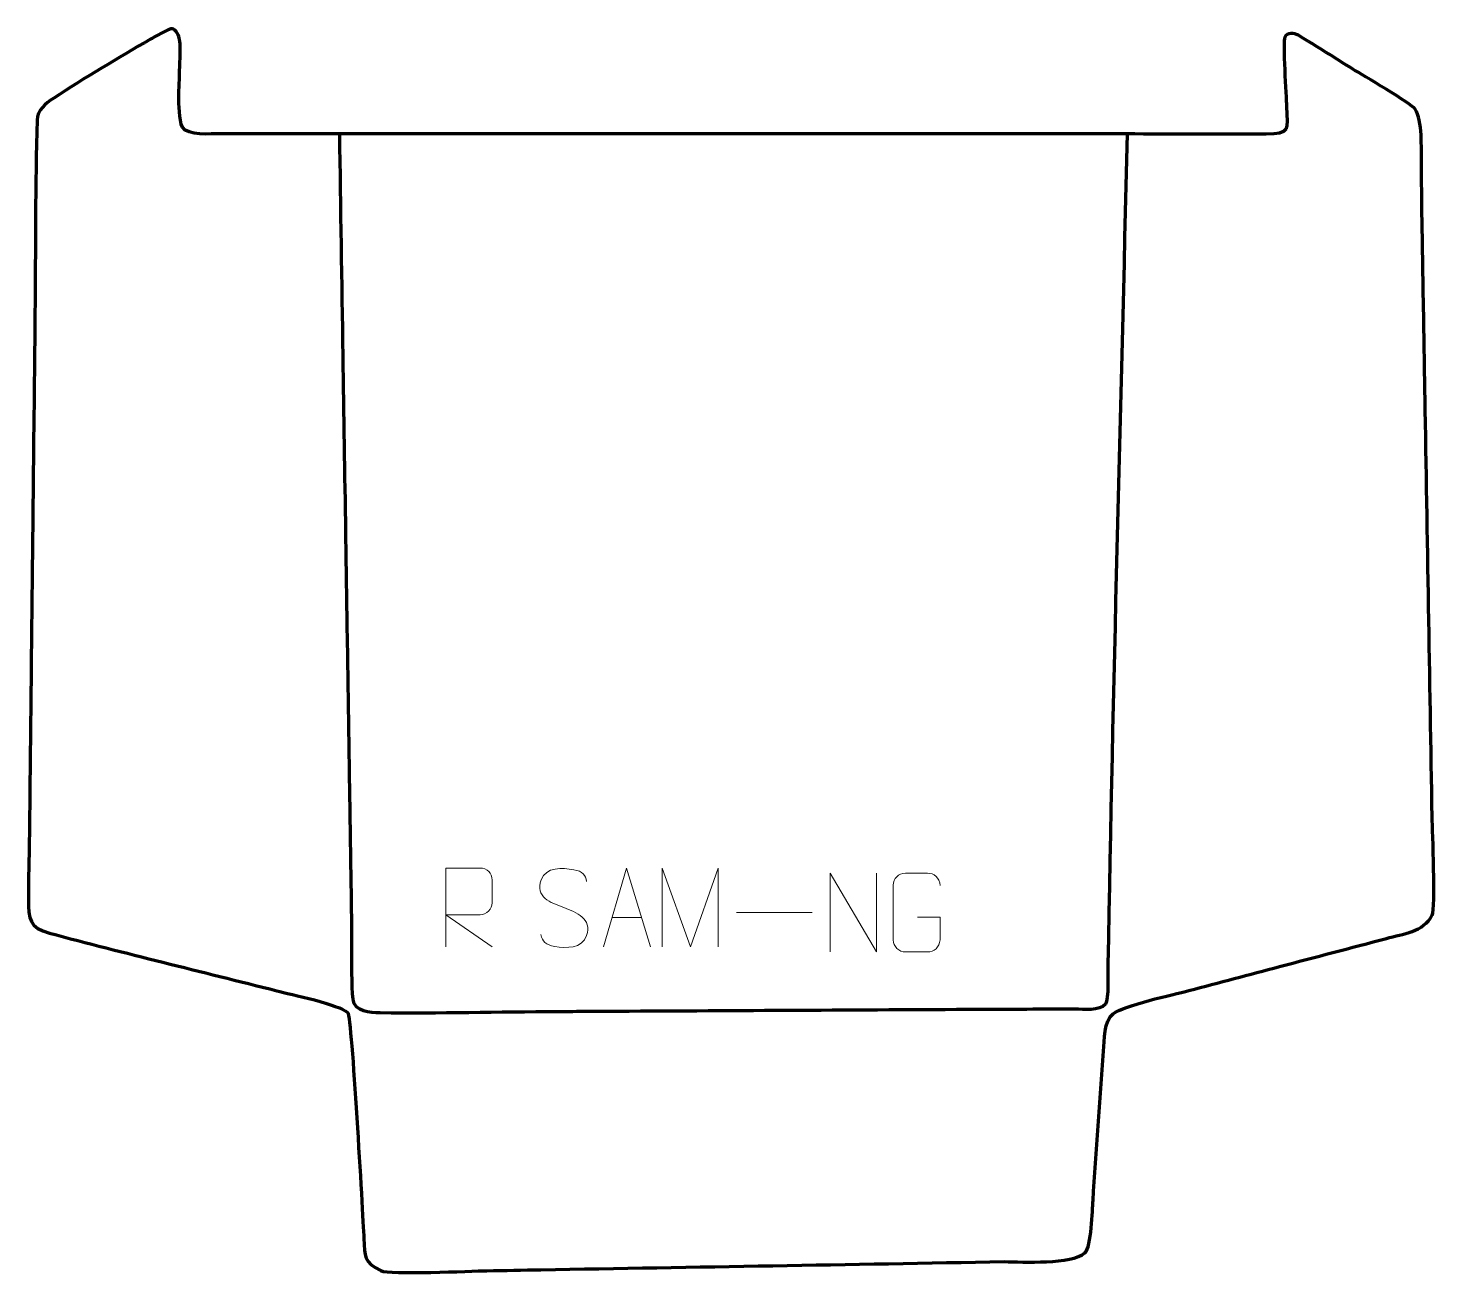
# Model space of a CAD drawing. Header units: millimetres. Extents: x 1410 to 1856, y 407 to 802.
import ezdxf

# ---------------------------------------------------------------- set-up
doc = ezdxf.new("R2010")
doc.units = ezdxf.units.MM
doc.header["$MEASUREMENT"] = 0
doc.layers.add('layer 2', color=7, linetype='Continuous')
doc.layers.add('layer 3', color=7, linetype='Continuous')

msp = doc.modelspace()

# ---------------------------------------------------------------- linework, layer by layer
at = {"layer": 'layer 2', "color": 142, "lineweight": 158}
msp.add_open_spline([(1758.4178, 768.7054), (1756.3949, 681.0908), (1753.8575, 593.4142), (1752.3539, 505.7975), (1752.3539, 505.7975), (1752.3123, 503.3751), (1752.6282, 494.5093), (1751.5216, 493.1023), (1751.5216, 493.1023), (1749.7425, 490.8403), (1744.6241, 491.5298), (1741.8935, 491.522), (1741.8935, 491.522), (1731.7651, 491.493), (1721.6324, 491.4613), (1711.504, 491.4188), (1711.504, 491.4188), (1673.4112, 491.2162), (1635.3184, 491.0136), (1597.2257, 490.8109), (1597.2257, 490.8109), (1590.8769, 490.7771), (1584.528, 490.7433), (1578.1793, 490.7096), (1578.1793, 490.7096), (1559.4861, 490.6035), (1540.5278, 490.1004), (1521.8715, 490.3172), (1521.8715, 490.3172), (1518.779, 490.3531), (1513.8188, 490.6948), (1513.3734, 494.5742), (1513.3734, 494.5742), (1512.845, 499.1765), (1513.0088, 506.6538), (1512.9674, 511.4646), (1512.9674, 511.4646), (1512.9357, 515.1445), (1512.9394, 518.8285), (1512.8966, 522.5074), (1512.8966, 522.5074), (1512.8674, 524.4091), (1512.8383, 526.3107), (1512.8091, 528.2123), (1512.8091, 528.2123), (1512.8091, 528.2123), (1512.7945, 529.1631), (1512.7945, 529.1631), (1512.7945, 529.1631), (1512.697, 535.5019), (1512.5997, 541.8407), (1512.5024, 548.1795), (1512.5024, 548.1795), (1512.4049, 554.5183), (1512.3076, 560.8571), (1512.2102, 567.1959), (1512.2102, 567.1959), (1511.8257, 592.2341), (1511.4411, 617.2724), (1511.0566, 642.3107), (1511.0566, 642.3107), (1510.7693, 661.0101), (1510.4821, 679.7096), (1510.195, 698.4091), (1510.195, 698.4091), (1509.8348, 721.8627), (1509.4746, 745.3162), (1509.1143, 768.7698)], degree=3, knots=[0, 0, 0, 0, 0.05555556, 0.05555556, 0.05555556, 0.05555556, 0.11111111, 0.11111111, 0.11111111, 0.11111111, 0.16666667, 0.16666667, 0.16666667, 0.16666667, 0.22222222, 0.22222222, 0.22222222, 0.22222222, 0.27777778, 0.27777778, 0.27777778, 0.27777778, 0.33333333, 0.33333333, 0.33333333, 0.33333333, 0.38888889, 0.38888889, 0.38888889, 0.38888889, 0.44444444, 0.44444444, 0.44444444, 0.44444444, 0.5, 0.5, 0.5, 0.5, 0.55555556, 0.55555556, 0.55555556, 0.55555556, 0.61111111, 0.61111111, 0.61111111, 0.61111111, 0.66666667, 0.66666667, 0.66666667, 0.66666667, 0.72222222, 0.72222222, 0.72222222, 0.72222222, 0.77777778, 0.77777778, 0.77777778, 0.77777778, 0.83333333, 0.83333333, 0.83333333, 0.83333333, 0.88888889, 0.88888889, 0.88888889, 0.88888889, 1, 1, 1, 1], dxfattribs=at)
at = {"layer": 'layer 3', "color": 242, "lineweight": 158}
msp.add_open_spline([(1459.293, 770.8254), (1460.9937, 767.9803), (1468.2374, 768.7537), (1471.4241, 768.75), (1471.4241, 768.75), (1520.7082, 768.6923), (1569.9798, 768.7526), (1619.2621, 768.7414), (1619.2621, 768.7414), (1638.3349, 768.7365), (1657.4076, 768.7315), (1676.4804, 768.7266), (1676.4804, 768.7266), (1688.8778, 768.7234), (1701.275, 768.7202), (1713.6723, 768.717), (1713.6723, 768.717), (1743.2527, 768.7089), (1772.8411, 768.6277), (1802.4199, 768.6543), (1802.4199, 768.6543), (1810.0765, 768.6612), (1809.2189, 769.7626), (1808.8989, 777.4861), (1808.8989, 777.4861), (1808.7755, 780.3595), (1807.6274, 798.035), (1808.3416, 799.3746), (1808.3416, 799.3746), (1809.0575, 800.7173), (1811.2334, 800.7414), (1812.6283, 799.917), (1812.6283, 799.917), (1818.4383, 796.4825), (1824.1289, 792.7904), (1829.8679, 789.235), (1829.8679, 789.235), (1832.8433, 787.4064), (1848.5591, 778.1965), (1849.6303, 776.5564), (1849.6303, 776.5564), (1851.9817, 772.9561), (1851.5227, 764.0007), (1851.5889, 759.593), (1851.5889, 759.593), (1851.6844, 753.2361), (1851.7139, 746.8792), (1851.8164, 740.5222), (1851.8164, 740.5222), (1852.0195, 728.4823), (1852.2227, 716.4424), (1852.4258, 704.4026), (1852.4258, 704.4026), (1852.5329, 698.0659), (1852.6399, 691.7291), (1852.7467, 685.3923), (1852.7467, 685.3923), (1853.4953, 641.035), (1854.2439, 596.6776), (1854.9925, 552.3203), (1854.9925, 552.3203), (1855.1005, 547.7638), (1856.1667, 523.5219), (1854.9816, 521.2533), (1854.9816, 521.2533), (1852.2438, 516.0127), (1845.8073, 515.3832), (1840.5059, 513.9419), (1840.5059, 513.9419), (1829.2364, 510.8783), (1817.9258, 507.9952), (1806.6354, 505.0134), (1806.6354, 505.0134), (1797.0866, 502.4841), (1787.5325, 499.9721), (1777.9855, 497.4359), (1777.9855, 497.4359), (1772.8217, 496.0822), (1757.5479, 492.8017), (1753.9634, 490.0783), (1753.9634, 490.0783), (1751.0609, 487.8728), (1751.215, 481.6551), (1750.9654, 478.2661), (1750.9654, 478.2661), (1749.8029, 462.474), (1748.6007, 446.7476), (1747.6283, 430.9409), (1747.6283, 430.9409), (1747.4488, 428.0233), (1747.0957, 416.2055), (1745.0635, 414.3493), (1745.0635, 414.3493), (1741.0138, 410.6504), (1725.2704, 411.5007), (1719.5908, 411.5733), (1719.5908, 411.5733), (1670.6708, 410.7203), (1621.751, 409.8652), (1572.8311, 409.0112), (1572.8311, 409.0112), (1567.1131, 408.9114), (1561.3952, 408.8115), (1555.6773, 408.7118), (1555.6773, 408.7118), (1550.7029, 408.6047), (1524.6296, 407.3947), (1522.1419, 408.7247), (1522.1419, 408.7247), (1516.5633, 411.7072), (1517.179, 412.8033), (1516.7821, 419.0108), (1516.7821, 419.0108), (1516.2871, 426.9115), (1512.9999, 488.9714), (1511.6202, 490.4285), (1511.6202, 490.4285), (1509.2487, 492.9334), (1493.405, 496.2994), (1489.1973, 497.3442), (1489.1973, 497.3442), (1465.2531, 503.4466), (1441.048, 509.2661), (1417.1957, 515.6201), (1417.1957, 515.6201), (1410.8362, 517.3142), (1410.6291, 520.0628), (1410.55, 526.1933), (1410.55, 526.1933), (1410.4698, 532.4131), (1410.7652, 538.6853), (1410.8332, 544.9195), (1410.8332, 544.9195), (1410.8949, 550.6394), (1410.9566, 556.3593), (1411.0184, 562.0792), (1411.0184, 562.0792), (1411.2889, 587.1831), (1411.5597, 612.2872), (1411.8304, 637.3911), (1411.8304, 637.3911), (1412.0325, 656.1397), (1412.2348, 674.8882), (1412.4369, 693.6367), (1412.4369, 693.6367), (1412.502, 699.6744), (1412.5671, 705.7121), (1412.6322, 711.7497), (1412.6322, 711.7497), (1412.8378, 732.0751), (1412.6775, 752.7397), (1413.2912, 773.0157), (1413.2912, 773.0157), (1413.3914, 776.3234), (1415.9119, 778.2532), (1418.5547, 780.0028), (1418.5547, 780.0028), (1428.2908, 786.4175), (1439.0511, 792.8163), (1449.1691, 798.6617), (1449.1691, 798.6617), (1450.0364, 799.1628), (1455.2941, 802.1863), (1456.1007, 802.0103), (1456.1007, 802.0103), (1457.2745, 801.7542), (1458.2457, 799.7631), (1458.4381, 798.5935), (1458.4381, 798.5935), (1458.8763, 795.93), (1458.1816, 784.3496), (1458.2056, 780.6727), (1458.2056, 780.6727), (1458.2229, 778.0149), (1458.1876, 773.2338), (1459.293, 770.8254)], degree=3, knots=[0, 0, 0, 0, 0.02222222, 0.02222222, 0.02222222, 0.02222222, 0.04444444, 0.04444444, 0.04444444, 0.04444444, 0.06666667, 0.06666667, 0.06666667, 0.06666667, 0.08888889, 0.08888889, 0.08888889, 0.08888889, 0.11111111, 0.11111111, 0.11111111, 0.11111111, 0.13333333, 0.13333333, 0.13333333, 0.13333333, 0.15555556, 0.15555556, 0.15555556, 0.15555556, 0.17777778, 0.17777778, 0.17777778, 0.17777778, 0.2, 0.2, 0.2, 0.2, 0.22222222, 0.22222222, 0.22222222, 0.22222222, 0.24444444, 0.24444444, 0.24444444, 0.24444444, 0.26666667, 0.26666667, 0.26666667, 0.26666667, 0.28888889, 0.28888889, 0.28888889, 0.28888889, 0.31111111, 0.31111111, 0.31111111, 0.31111111, 0.33333333, 0.33333333, 0.33333333, 0.33333333, 0.35555556, 0.35555556, 0.35555556, 0.35555556, 0.37777778, 0.37777778, 0.37777778, 0.37777778, 0.4, 0.4, 0.4, 0.4, 0.42222222, 0.42222222, 0.42222222, 0.42222222, 0.44444444, 0.44444444, 0.44444444, 0.44444444, 0.46666667, 0.46666667, 0.46666667, 0.46666667, 0.48888889, 0.48888889, 0.48888889, 0.48888889, 0.51111111, 0.51111111, 0.51111111, 0.51111111, 0.53333333, 0.53333333, 0.53333333, 0.53333333, 0.55555556, 0.55555556, 0.55555556, 0.55555556, 0.57777778, 0.57777778, 0.57777778, 0.57777778, 0.6, 0.6, 0.6, 0.6, 0.62222222, 0.62222222, 0.62222222, 0.62222222, 0.64444444, 0.64444444, 0.64444444, 0.64444444, 0.66666667, 0.66666667, 0.66666667, 0.66666667, 0.68888889, 0.68888889, 0.68888889, 0.68888889, 0.71111111, 0.71111111, 0.71111111, 0.71111111, 0.73333333, 0.73333333, 0.73333333, 0.73333333, 0.75555556, 0.75555556, 0.75555556, 0.75555556, 0.77777778, 0.77777778, 0.77777778, 0.77777778, 0.8, 0.8, 0.8, 0.8, 0.82222222, 0.82222222, 0.82222222, 0.82222222, 0.84444444, 0.84444444, 0.84444444, 0.84444444, 0.86666667, 0.86666667, 0.86666667, 0.86666667, 0.88888889, 0.88888889, 0.88888889, 0.88888889, 0.91111111, 0.91111111, 0.91111111, 0.91111111, 0.93333333, 0.93333333, 0.93333333, 0.93333333, 0.95555556, 0.95555556, 0.95555556, 0.95555556, 1, 1, 1, 1], dxfattribs=at)
at = {"layer": 'layer 3', "color": 250, "lineweight": 9}
for points, knots in [([(1542.7249, 511.2685), (1542.7249, 511.2685), (1542.7249, 536.222), (1542.7249, 536.222), (1542.7249, 536.222), (1546.3197, 536.222), (1549.9152, 536.222), (1553.5104, 536.222), (1553.5104, 536.222), (1555.8357, 536.1843), (1557.393, 534.6943), (1557.3889, 532.3279), (1557.3889, 532.3279), (1557.3885, 530.2924), (1557.3885, 527.233), (1557.3889, 525.197), (1557.3889, 525.197), (1557.3824, 523.3215), (1555.5701, 521.3797), (1553.5606, 521.3606), (1553.5606, 521.3606), (1553.5606, 521.3606), (1542.7249, 521.3606), (1542.7249, 521.3606), (1542.7249, 521.3606), (1542.7249, 521.3606), (1557.3796, 511.2685), (1557.3796, 511.2685)], [0, 0, 0, 0, 0.125, 0.125, 0.125, 0.125, 0.25, 0.25, 0.25, 0.25, 0.375, 0.375, 0.375, 0.375, 0.5, 0.5, 0.5, 0.5, 0.625, 0.625, 0.625, 0.625, 0.75, 0.75, 0.75, 0.75, 1, 1, 1, 1]), ([(1580.057, 523.7452), (1575.8087, 525.2156), (1570.9006, 527.0114), (1572.9057, 532.5317), (1572.9057, 532.5317), (1574.4092, 536.6716), (1579.6228, 536.2831), (1583.2264, 535.682), (1583.2264, 535.682), (1586.087, 535.2048), (1586.9517, 533.9916), (1587.2623, 531.9075)], [0, 0, 0, 0, 0.25, 0.25, 0.25, 0.25, 0.5, 0.5, 0.5, 0.5, 1, 1, 1, 1]), ([(1592.5865, 511.2684), (1592.5865, 511.2684), (1599.9575, 536.2219), (1599.9575, 536.2219), (1599.9575, 536.2219), (1599.9575, 536.2219), (1607.5274, 511.2684), (1607.5274, 511.2684)], [0, 0, 0, 0, 0.33333333, 0.33333333, 0.33333333, 0.33333333, 1, 1, 1, 1]), ([(1611.2145, 511.2662), (1611.2145, 511.2662), (1611.2145, 536.2241), (1611.2145, 536.2241), (1611.2145, 536.2241), (1611.2145, 536.2241), (1620.1396, 511.2662), (1620.1396, 511.2662), (1620.1396, 511.2662), (1620.1396, 511.2662), (1628.8995, 536.2236), (1628.8995, 536.2236), (1628.8995, 536.2236), (1628.8995, 536.2236), (1628.8995, 511.2662), (1628.8995, 511.2662)], [0, 0, 0, 0, 0.2, 0.2, 0.2, 0.2, 0.4, 0.4, 0.4, 0.4, 0.6, 0.6, 0.6, 0.6, 1, 1, 1, 1]), ([(1664.425, 509.6382), (1664.425, 509.6382), (1664.425, 534.5917), (1664.425, 534.5917), (1664.425, 534.5917), (1664.425, 534.5917), (1679.0798, 509.6382), (1679.0798, 509.6382), (1679.0798, 509.6382), (1679.0798, 509.6382), (1679.0798, 534.5917), (1679.0798, 534.5917)], [0, 0, 0, 0, 0.25, 0.25, 0.25, 0.25, 0.5, 0.5, 0.5, 0.5, 1, 1, 1, 1]), ([(1692.0073, 520.6239), (1692.0073, 520.6239), (1699.1754, 520.6239), (1699.1754, 520.6239), (1699.1754, 520.6239), (1699.1754, 520.6239), (1699.1754, 513.4558), (1699.1754, 513.4558), (1699.1754, 513.4558), (1699.0357, 511.1324), (1697.3585, 509.6528), (1695.2107, 509.642), (1695.2107, 509.642), (1692.8789, 509.6424), (1690.5469, 509.6424), (1688.2154, 509.642), (1688.2154, 509.642), (1686.2905, 509.5366), (1684.3183, 511.4211), (1684.3295, 513.4384), (1684.3295, 513.4384), (1684.3299, 519.2085), (1684.3299, 524.9782), (1684.3295, 530.7475), (1684.3295, 530.7475), (1684.3337, 532.8856), (1686.0805, 534.6048), (1688.2328, 534.5914), (1688.2328, 534.5914), (1690.5585, 534.5914), (1692.8846, 534.5914), (1695.2107, 534.5914), (1695.2107, 534.5914), (1697.1574, 534.6268), (1699.1488, 533.1353), (1699.1754, 530.6976)], [0, 0, 0, 0, 0.1, 0.1, 0.1, 0.1, 0.2, 0.2, 0.2, 0.2, 0.3, 0.3, 0.3, 0.3, 0.4, 0.4, 0.4, 0.4, 0.5, 0.5, 0.5, 0.5, 0.6, 0.6, 0.6, 0.6, 0.7, 0.7, 0.7, 0.7, 0.8, 0.8, 0.8, 0.8, 1, 1, 1, 1]), ([(1580.057, 523.7451), (1584.0756, 522.0984), (1589.1051, 520.2101), (1587.2711, 514.8498), (1587.2711, 514.8498), (1585.8113, 510.5834), (1580.9005, 510.8401), (1577.1744, 511.3948), (1577.1744, 511.3948), (1574.4244, 511.8046), (1573.2035, 513.0181), (1572.8255, 515.1303)], [0, 0, 0, 0, 0.25, 0.25, 0.25, 0.25, 0.5, 0.5, 0.5, 0.5, 1, 1, 1, 1])]:
    msp.add_open_spline(points, degree=3, knots=knots, dxfattribs=at)
for points in [[(1634.7634, 522.1149), (1634.7634, 522.1149), (1658.7414, 522.1149), (1658.7414, 522.1149)], [(1595.3091, 520.5178), (1595.3091, 520.5178), (1604.8048, 520.5178), (1604.8048, 520.5178)]]:
    msp.add_open_spline(points, degree=3, dxfattribs=at)

doc.saveas('drawing.dxf')
